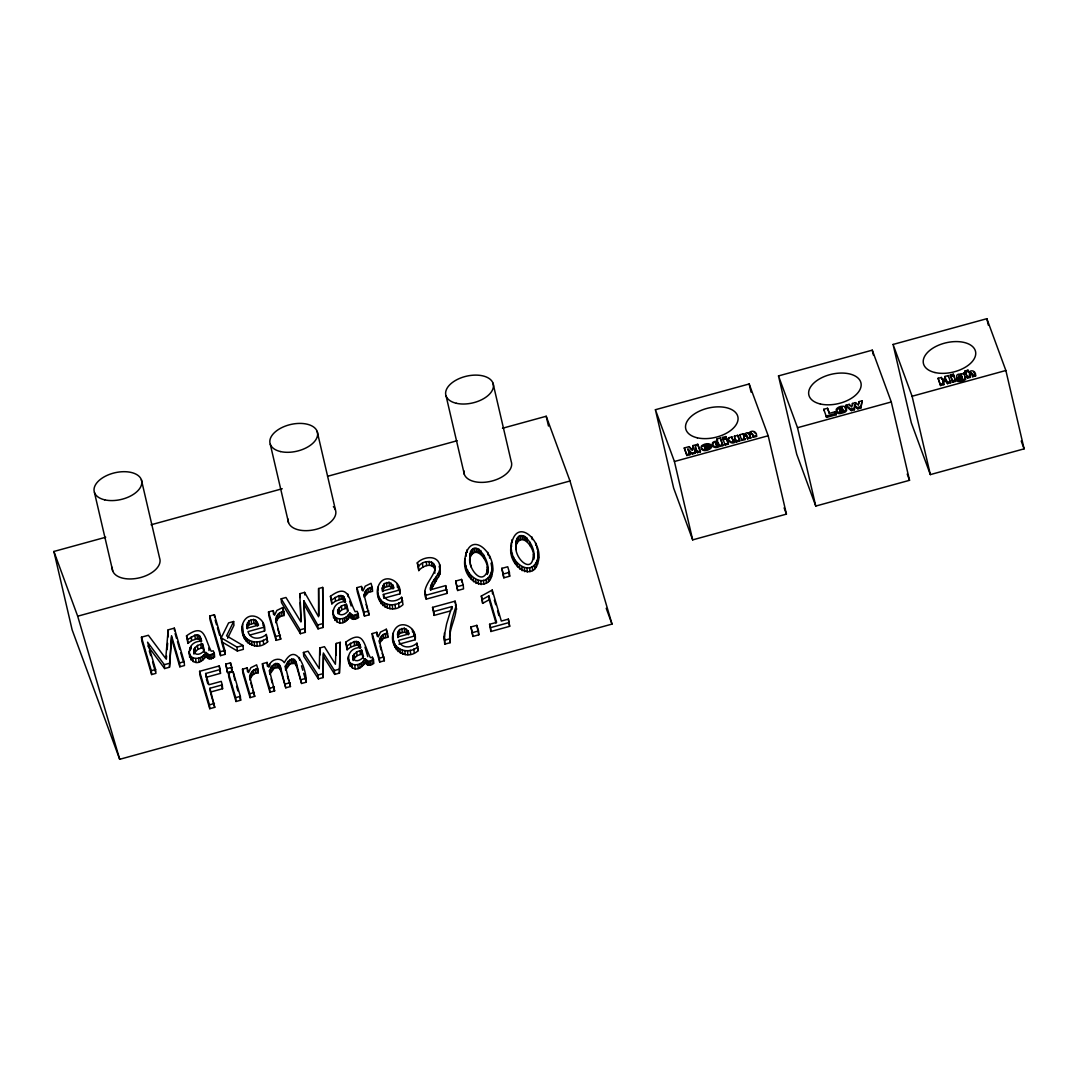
<?xml version="1.0" encoding="UTF-8"?>
<svg xmlns="http://www.w3.org/2000/svg" width="1078" height="1078" viewBox="0 0 1078 1078"><rect width="100%" height="100%" fill="white"/><g stroke="black" fill="none" stroke-linecap="round" stroke-linejoin="round"><path stroke-width="1.5" d="M322.982 627.49L322.686 587.402L318.616 588.521L318.549 616.764L304.602 592.374L299.805 593.695L300.951 621.979L285.98 597.481L281.183 598.802L281.506 602.656L300.398 633.689L305.33 632.328L303.915 600.864L317.7 624.997L318.023 628.851L322.982 627.49L322.686 587.402M318.872 615.632L318.616 588.521M469.846 553.553L470.102 562.231C468.095 532.33 491.784 556.949 487.62 573.483L487.148 566.988M515.998 540.873L516.254 549.551C513.694 520.768 537.666 542.76 533.664 559.522M323.669 656.839L334.719 674.383L339.422 673.09L340.298 642.326L336.282 643.431L335.393 664.264L324.451 646.679L319.775 647.959L319.263 668.683L308.025 651.193L303.43 652.459L303.753 656.313L318.36 678.87L323.09 677.577L323.454 654.265M320.018 655.006L319.775 647.959M323.09 677.577L323.36 652.972L334.409 670.516L334.719 674.383M336.255 655.303L336.282 643.431M339.422 673.09L340.298 642.326M418.776 570.585L417.307 562.797C423.075 556.922 436.644 554.429 439.622 564.4C442.209 574.304 430.001 580.18 430.391 589.814L445.672 585.61L447.127 593.385L426.214 599.139C420.999 588.44 431.294 579.937 434.69 570.639C437.641 559.886 422.94 559.024 418.466 566.732L418.776 570.585C422.495 565.963 432.453 561.934 435 569.736L434.69 565.869M492.174 573.9C497.51 554.308 469.927 527.573 464.914 558.7C460.71 585.435 498.063 597.077 491.662 563.147M538.326 561.234C543.662 541.641 516.079 514.893 511.066 546.034C506.687 568.995 540.415 586.014 538.191 554.065M434.084 615.403L432.547 607.359L455.105 601.16C459.74 614.972 447.195 628.285 450.132 642.69L444.742 644.159L444.19 636.424L446.602 623.933L451.871 606.577L433.774 611.549L434.084 615.403L450.685 610.849M444.648 638.001L444.742 644.159M171.82 639.537L179.824 666.797L184.486 665.53L184.163 661.663L174.326 628.151L168.155 629.848L165.742 658.523L148.387 635.279L141.474 637.179L141.797 641.033L151.634 674.545L155.906 673.373L155.596 669.519L147.565 642.178L164.341 664.695L164.651 668.549L169.475 667.228L171.618 636.963M166.322 659.197L166.591 656.017M167.13 649.643L167.669 643.27M168.195 636.896L168.155 629.848M169.475 667.228L171.51 635.683L179.514 662.943L179.824 666.797M692.898 445.605L692.507 450.146L689.138 446.629L684.26 447.976L686.902 455.522L689.947 454.687L687.872 448.717L692.292 454.04L695.04 453.286L695.526 447.586L697.385 452.652L700.43 451.817L697.776 444.257L692.898 445.605L692.844 449.553M695.04 453.286L695.31 446.669L697.385 452.652M858.789 401.717L858.492 405.193L855.501 402.62L852.442 403.468L851.782 407.026L849.235 404.344L845.96 405.247L846.284 406.622L851.35 410.597L854.369 409.761L854.706 404.978L857.886 408.805L860.904 407.969L862.05 400.827L858.789 401.717L859.112 403.091M188.973 651.611C189.566 661.11 202.812 659.857 205.75 652.365L206.06 656.219C191.601 676.714 179.218 641.1 201.707 641.14L199.996 636.384L198.743 635.279L194.97 635.158L187.599 639.537L187.922 643.391L191.588 640.615L197.382 638.728L199.053 639.133L201.141 642.03L200.831 638.176M189.472 653.618L189.634 657.432M332.886 612.088C333.479 621.588 346.725 620.335 349.663 612.843L349.973 616.697C335.514 637.192 323.13 601.578 345.62 601.618L343.909 596.862L342.656 595.757L338.883 595.635L331.512 600.001L331.835 603.869L335.501 601.093L341.295 599.206L342.966 599.611L345.068 602.508L344.744 598.654M348.154 658.011C348.733 667.525 361.992 666.258 364.916 658.766L365.226 662.62C350.579 683.048 338.317 647.555 360.874 647.541L359.163 642.784L357.909 641.679L354.136 641.558L346.779 645.938L347.089 649.791L350.754 647.016L356.548 645.129L358.219 645.547L360.321 648.43L359.998 644.577M348.464 661.879L348.639 660.032M487.296 574.439L487.296 569.615M701.226 447.828C701.738 452.612 709.688 450.429 711.588 447.37C711.857 442.6 705.847 443.26 703.058 444.891A4.366 2.452 -13.1 0 0 701.266 446.373C700.309 451.682 709.607 449.742 711.372 446.454L708.03 447.195C702.708 449.917 706.171 445.254 711.305 445.699M431.213 585.004L431.523 588.857L439.999 574.008L440.08 567.338M264.258 627.14L247.98 631.614C250.487 640.184 260.809 639.483 266.293 634.443L267.64 641.828C253.856 654.386 236.608 636.936 243.453 622.06C249.651 609.366 266.792 618.732 264.568 631.007L249.773 635.063M399.642 589.962L383.364 594.436C385.87 603.006 396.192 602.292 401.676 597.252L403.024 604.65C389.239 617.209 371.991 599.745 378.836 584.882C385.035 572.175 402.188 581.554 399.951 593.816L383.687 598.29M414.895 635.885L398.631 640.359C401.124 648.929 411.446 648.228 416.93 643.189L418.291 650.573C404.681 663.091 386.962 645.722 394.09 630.805C400.288 618.112 417.442 627.477 415.205 639.753L398.941 644.213M393.335 641.989L393.268 633.109M854.369 409.761L854.706 404.978M246.943 625.038L248.937 620.78L253.68 619.473L255.742 620.295L258.585 625.078L247.212 628.204L246.943 625.038L247.253 628.892L247.509 622.558M382.326 587.847L384.32 583.589L389.064 582.295L392.756 584.99L393.982 587.901L382.596 591.014L382.326 587.847L382.636 591.714L382.892 585.381M397.58 633.783L399.574 629.525L404.331 628.218L408.01 630.913L409.236 633.824L397.849 636.95L397.58 633.783L397.89 637.637L398.159 631.304M464.914 558.7C462.435 574.722 486.717 592.455 491.864 570.046M511.066 546.034C508.573 562.056 532.869 579.775 538.016 557.38M860.904 407.969L862.05 400.827M470.17 557.407C476.18 543.366 489.25 561.948 487.472 570.841M516.322 544.727C522.331 530.699 535.402 549.281 533.623 558.175M487.081 571.866C481.031 586.041 468.054 567.244 469.779 558.377M456.344 605.351C452.342 617.33 448.34 629.902 450.132 642.69M969.418 373.069L970.443 377.327L967.492 378.135L965.039 370.953L967.977 370.145L968.772 372.301C971.628 369.026 976.264 371.425 975.617 375.912L972.652 376.721C972.652 369.633 967.316 373.338 970.443 377.327M249.651 676.283C250.473 672.429 253.613 668.71 257.858 669.007L258.168 672.861C253.936 672.564 250.797 676.283 249.961 680.137L249.651 676.283L254.731 696.348L250.042 697.641L242.819 673.036L242.51 669.182L247.185 667.902L248.546 672.524L250.824 667.713L256.631 664.843L257.858 669.007M275.672 619.015C276.494 615.161 279.647 611.442 283.878 611.738L284.201 615.605C279.957 615.295 276.817 619.015 275.995 622.868L275.672 619.015L280.752 639.092L276.076 640.372L268.853 615.781L268.53 611.927L273.219 610.633L274.567 615.255L276.844 610.444L282.665 607.574L283.878 611.738M364.27 597.32C363.232 592.59 367.234 587.146 372.26 587.47L372.584 591.323L368.285 592.428L365.307 595.959L364.997 592.105M379.523 643.243C378.499 638.513 382.488 633.069 387.528 633.392L387.837 637.26L383.552 638.351L380.574 641.895L380.251 638.028M728.755 438.733L728.553 437.816L731.895 436.9C730.911 439.608 735.452 441.589 735.263 438.517M715.671 443.045L716.857 444.891L718.487 443.22L716.035 442.721L716.533 445.726L716.331 444.81M959.326 377.004C965.12 377.098 956.887 373.028 959.622 378.338M961.414 375.521C964.258 379.55 959.407 374.511 959.393 377.96M752.996 436.401L756.338 435.485L756.554 436.401L753.212 437.318C753.778 430.984 746.744 433.167 750.84 437.964L747.499 438.881C748.078 432.453 741.058 434.744 745.127 439.541L741.785 440.457L739.804 434.73L742.917 433.868L743.173 434.582L746.838 432.736L748.833 433.019L749.048 433.935L749.655 433.343M747.499 438.881C748.186 433.652 741.421 435.822 745.127 439.541M753.212 437.318C753.886 432.17 747.108 434.245 750.84 437.964M717.436 444.796L717.638 445.713L718.797 444.702L718.204 442.748M269.621 664.291L268.449 667.053L267.088 662.431L262.412 663.725L262.736 667.578L269.945 692.17L274.634 690.877L269.473 670.543L272.303 665.759L275.604 663.522L278.582 663.846L280.415 666.783L285.764 687.818L290.467 686.538L285.32 666.191L288.136 661.434L291.505 659.184L294.429 659.52L296.221 662.431L301.584 683.479L306.287 682.185C306.57 669.492 296.302 640.238 284.296 662.7C280.832 657.095 272.289 658.887 269.621 664.291L269.823 666.864M839.6 408.629L840.301 410.556L842.915 409.397L841.999 407.969L840.058 408.252L839.789 411.095M704.446 445.901L704.298 446.656L707.586 445.753C708.515 447.343 705.416 444.931 704.662 446.818L705.591 445.201L707.586 445.753M221.394 640.386L221.192 637.826L228.603 622.882L233.643 621.507L226.582 635.845L243.022 645.506L243.345 649.36L237.349 651.004L221.502 641.679L225.221 654.333L220.545 655.626L210.035 619.863L209.725 616.01L214.401 614.716L224.898 650.479L225.221 654.333M227.606 638.27L233.953 625.361L233.643 621.507M301.584 683.479L296.544 666.298L294.739 663.374L290.063 663.846L285.63 670.044L285.32 666.191M269.783 674.397L274.203 668.185L278.906 667.7L280.725 670.637L285.764 687.818M193.77 649.347L197.517 645.452L202.475 643.768L204.348 650.128C202.368 653.74 195.724 656.677 193.784 651.557L193.77 649.347L194.08 653.214L197.826 649.32L202.785 647.622L202.475 643.768M337.683 609.825L341.43 605.93L346.388 604.246L348.261 610.606C346.281 614.217 339.637 617.155 337.697 612.034L337.683 609.825L337.899 612.398M337.993 613.692L341.739 609.784L346.698 608.1L346.388 604.246M352.937 655.761L356.683 651.853L361.642 650.169L363.515 656.529C361.548 660.14 354.891 663.091 352.951 657.971L352.937 655.761L353.261 659.615L357.007 655.72L361.965 654.023L361.642 650.169M956.725 376.896L956.415 378.647L958.221 380.035M247.832 626.412L249.247 624.634L253.99 623.327L257.682 626.022L257.373 622.168M383.216 589.235L384.63 587.456L389.387 586.149L393.079 588.844L392.756 584.99M398.469 635.158L399.898 633.379L404.641 632.072L408.333 634.767L408.01 630.913M837.094 409.815L836.393 412.039L837.875 413.319A4.649 2.628 -13.1 0 0 840.409 413.561L844.451 412.416A4.528 2.547 -13.1 0 0 845.866 411.432A4.447 2.506 -13.1 0 0 846.648 409.775L845.92 408.373M719.336 444.864C715.603 450.537 707.869 442.276 715.765 441.252A3.342 1.886 -13.1 0 1 717.759 441.306L716.91 439.002L720.279 438.072L722.934 445.632L719.808 446.494L719.336 444.864L719.808 446.494M719.552 445.78C717.732 449.391 709.715 447.141 713.272 443.26M734.63 437.129L734.414 436.213L737.756 435.296L739.737 441.023L736.611 441.872L736.112 440.174L731.477 442.155L729.671 440.875M962.155 377.327C956.429 382.852 953.491 372.179 961.333 374.443L963.853 373.055L965.686 379.416L962.142 381.504L957.749 381.491L957.21 379.658L961.98 378.957L962.155 377.327L962.465 378.661L959.609 380.062M748.833 433.019C751.595 429.57 757.308 431.213 756.554 436.401M715.886 443.961L718.406 443.664M969.728 374.403L971.804 374.389M839.924 410.004L841.702 409.263L843.131 410.166M205.75 652.365L209.455 655.087L214.306 653.214L213.255 650.842L211.221 651.233C204.497 638.728 205.063 622.168 186.521 635.845L187.922 643.391M206.06 656.219L208.364 658.577L211.328 658.766L214.63 657.068L214.306 653.214M349.663 612.843L353.368 615.565L358.219 613.692L357.168 611.32L355.134 611.711C348.41 599.206 348.976 582.646 330.434 596.323L331.835 603.869M349.973 616.697L352.277 619.055L355.241 619.244L358.543 617.546L358.219 613.692M364.916 658.766L368.622 661.488L373.487 659.615L372.422 657.243L370.401 657.634C363.663 645.129 364.229 628.568 345.688 642.245L347.089 649.791M365.226 662.62L367.544 664.978L370.495 665.166L373.796 663.482L373.487 659.615M837.714 409.303L838.495 408.831M482.634 603.37L481.314 596.067L492.228 590.057L501.324 621.063L508.358 619.122L509.651 626.331L490.894 631.492L489.587 624.283L496.621 622.356L488.86 595.905L482.324 599.503L482.634 603.37L489.169 599.759L488.86 595.905M242.968 632.112C245.474 643.121 259.636 644.631 267.331 637.974M378.351 594.921C380.857 605.944 395.02 607.453 402.714 600.783M393.025 638.122C393.699 650.613 409.411 654.508 417.968 646.719M750.234 432.911L750.921 432.574M703.274 445.807L704.19 445.416M706.885 448.96L707.559 447.653M714.471 442.586L715.213 442.33M842.066 411.809L844.128 411.041A4.528 2.547 -13.1 0 0 845.987 409.519A4.447 2.506 -13.1 0 0 846.324 408.4L845.597 406.999A4.379 2.466 -13.1 0 0 842.592 406.285C839.802 405.827 833.146 409.465 837.552 411.944A4.649 2.628 -13.1 0 0 840.085 412.187L842.066 411.809L841.622 410.543M502.483 428.262L546.209 416.256L569.992 480.99L612.008 624.095L119.698 759.303L72.132 629.835L53.9 551.464L105.725 537.235M151.068 524.784L282.234 488.752M327.577 476.301L457.139 440.727M655.397 409.721L749.17 383.97L768.196 435.755L786.428 514.125L692.669 539.876L673.642 488.091L655.397 409.721L674.424 461.505L692.669 539.876M778.491 375.912L872.264 350.161L891.29 401.959L909.522 480.316L815.763 506.067L796.736 454.283L778.491 375.912L797.518 427.71L815.763 506.067M893.069 344.448L986.842 318.697L1005.868 370.495L1024.1 448.852L930.341 474.603L911.314 422.819L893.069 344.448L912.096 396.246L930.341 474.603M823.781 409.29L827.54 408.266L829.413 413.332L835.288 411.715L836.218 414.747L826.57 417.402L823.781 409.29L824.104 410.664M722.435 437.479L725.777 436.563L728.432 444.123L725.09 445.039L722.435 437.479L722.651 438.396L725.993 437.479L726.451 438.733L723.109 439.649M938.116 378.351L941.39 377.448L942.145 379.496L945.716 378.513L944.961 376.465L948.249 375.562L950.715 382.744L947.427 383.647L946.241 379.955L942.671 380.938L943.843 384.63L940.568 385.533L938.116 378.351L940.568 385.533M950.338 374.996L953.289 374.187L955.741 381.369L952.804 382.178L950.338 374.996L951.052 377.421M695.553 445.847L697.992 445.174L700.43 451.817M726.235 437.816L722.907 438.733L723.325 440.228M950.756 376.101L953.693 375.292L954.192 377.125M965.349 372.287L968.287 371.479L967.977 370.145M53.9 551.464L77.683 616.198L569.992 480.99M723.109 439.312L726.451 438.396L728.432 444.123M953.882 375.791L950.931 376.599L952.804 382.178M942.98 382.259L946.551 381.289M704.621 447.545L704.837 448.461L710.186 446.993M940.259 384.199L943.533 383.31L943.843 384.63M946.241 379.955L947.117 382.326L950.405 381.423L950.715 382.744M952.494 380.844L955.431 380.035L955.741 381.369M965.039 370.953L967.182 376.815L970.133 376.006M975.307 374.578L972.343 375.387L972.652 376.721M835.895 413.373L826.247 416.027L826.57 417.402M845.96 405.247L851.027 409.222L854.059 408.387M857.576 407.43L860.581 406.595M684.26 447.976L686.699 454.606L689.731 453.771M692.076 453.137L694.825 452.369M697.17 451.736L700.215 450.9M719.605 445.578L722.718 444.715M728.216 443.206L724.874 444.123L725.09 445.039M739.521 440.107L736.409 440.956L736.611 441.872M744.911 438.625L741.57 439.541L741.785 440.457M747.283 437.964L750.625 437.048M674.424 461.505L768.196 435.755M797.518 427.71L891.29 401.959M912.096 396.246L1005.868 370.495M364.054 594.746L369.134 614.81L364.458 616.104L357.236 591.512L356.912 587.645L361.602 586.365L362.949 590.987L365.226 586.176L371.048 583.306L372.26 587.47M455.724 581.042L461.586 579.438L463.23 585.031L463.54 588.884L457.678 590.501L455.724 581.042L457.678 590.501M501.876 568.375L507.738 566.759L509.382 572.351L509.692 576.204L503.83 577.821L501.876 568.375L503.83 577.821M164.341 664.695L169.165 663.361M151.634 674.545L151.324 670.691L155.596 669.519M179.514 662.943L184.163 661.663M220.545 655.626L220.222 651.759L224.898 650.479M221.192 637.826L237.039 647.15L243.022 645.506M276.076 640.372L275.752 636.519L280.442 635.225M281.183 598.802L300.075 629.835L305.02 628.474L303.915 600.864M317.7 624.997L322.672 623.636M364.458 616.104L364.135 612.237L368.811 610.956M426.214 599.139L425.891 595.285L446.818 589.531M457.368 586.634L463.23 585.031M503.52 573.968L509.382 572.351M220.289 669.492L205.642 673.507L208.943 684.746L221.246 681.363L222.27 684.88L209.967 688.249L214.751 707.33L209.765 708.704L199.929 675.178L199.605 671.324L219.252 665.934L220.613 673.346L205.952 677.375M225.828 664.129L230.503 662.835L231.824 667.295L232.134 671.163L227.458 672.443L225.828 664.129L227.458 672.443M227.135 668.589L231.824 667.295M228.455 673.049L233.131 671.756L240.354 696.348L240.663 700.215L235.988 701.495L228.765 676.903L228.455 673.049L235.678 697.641L235.988 701.495M379.308 640.669L384.388 660.747L379.712 662.027L372.489 637.435L372.179 633.581L376.855 632.287L378.203 636.909L380.48 632.099L386.301 629.229L387.528 633.392M222.27 684.88L222.58 688.734L210.277 692.116L209.967 688.249M470.978 626.965L476.84 625.361L478.484 630.953L478.807 634.807L472.932 636.424L470.978 626.965L472.932 636.424M209.765 708.704L209.455 704.837L214.441 703.476M235.678 697.641L240.354 696.348M250.042 697.641L249.732 693.774L254.408 692.494M269.945 692.17L269.635 688.316L274.311 687.023M285.454 683.964L290.157 682.67M301.274 679.625L305.977 678.331M303.43 652.459L318.037 675.017L322.767 673.723M334.409 670.516L339.112 669.236M379.712 662.027L379.389 658.173L384.078 656.879M449.822 638.823L444.432 640.305L444.19 636.424M472.622 632.57L478.484 630.953M490.894 631.492L490.584 627.639L509.342 622.478M706.966 444.688L710.308 445.025L711.52 446.615M747.822 433.599L749.048 433.935M754.128 432.157L755.449 433.383M973.865 372.314L975.617 375.912M855.029 406.352L857.886 408.805M691.591 449.89L689.138 446.629M692.292 454.04L688.087 449.634L689.947 454.687M704.837 448.461L705.511 449L705.295 448.084M147.888 646.032L164.651 668.549M304.225 604.718L318.023 628.851M357.478 615.174L358.543 617.546M965.322 377.057C965.511 380.157 958.962 381.962 957.21 379.658M439.164 566.314L440.39 571.205M1021.216 441.01L1024.1 448.852M942.671 380.938L943.533 383.31M907.218 474.05L909.522 480.316M836.218 414.747L835.288 411.715M829.265 413.44L827.54 408.266M784.124 507.846L786.428 514.125M739.737 441.023L737.756 435.296M734.414 436.213L735.439 440.457L735.223 439.541M733.08 440.457L731.895 436.9M728.553 437.816C727.744 443.098 733.66 444.675 736.328 441.091L736.112 440.174M722.934 445.632L720.279 438.072M606.213 608.302L612.008 624.095M508.466 572.014L509.692 576.204M509.651 626.331L508.358 619.122M494.357 600.123L495.732 604.771M497.551 610.97L498.912 615.619M489.169 599.759L496.028 623.097M481.314 596.067L482.324 599.503M489.587 624.283L490.584 627.639M478.807 634.807L476.84 625.361M455.428 605.014L456.654 609.205M447.127 593.385L445.672 585.61M432.547 607.359L433.774 611.549M417.307 562.797L418.466 566.732M424.745 591.364L425.891 595.285M417.59 648.215L418.291 650.573M387.837 637.26L386.301 629.229M371.358 587.16L372.166 589.935M380.062 646.005L381.356 650.425M382.218 653.376L384.388 660.747M366.102 604.502L367.396 608.922M368.272 611.859L369.134 614.81M372.179 633.581L379.389 658.173M356.912 587.645L364.135 612.237M364.997 647.15L367.8 656.704M349.744 601.228L351.145 605.998M361.965 654.023L363.367 658.806M346.698 608.1L347.642 611.28M345.688 642.245L346.779 645.938M330.434 596.323L331.512 600.001M301.476 665.786L302.783 670.26M303.659 673.238L306.287 682.185M282.975 611.428L283.797 614.217M277.72 628.77L279.013 633.19M279.889 636.141L280.752 639.092M268.53 611.927L275.752 636.519M287.395 676.041L288.715 680.541M289.591 683.533L290.467 686.538M266.953 639.47L267.64 641.828M271.104 678.897L272.424 683.385M273.313 686.39L274.634 690.877M262.412 663.725L269.635 688.316M256.955 668.697L258.168 672.861M250.837 683.088L252.131 687.508M252.993 690.459L254.731 696.348M242.51 669.182L249.732 693.774M231.258 668.185L232.134 671.163M234.802 680.231L233.131 671.756M236.608 686.376L237.955 690.985M239.761 697.143L240.663 700.215M215.169 620.119L216.53 624.741M217.433 627.814L219.696 635.521M209.725 616.01L220.222 651.759M220.262 672.16L219.252 665.934M221.556 685.217L222.58 688.734M202.785 647.622L204.187 652.392M206.424 678.978L207.838 683.789M210.736 693.626L214.751 707.33M199.605 671.324L209.455 704.837M186.521 635.845L187.599 639.537M175.108 633.608L176.522 638.392M177.452 641.585L179.797 649.562M180.74 652.756L183.071 660.733M149.303 650.856L150.718 655.68M152.604 662.121L155.434 671.769M141.474 637.179L151.324 670.691M77.683 616.198L119.698 759.303M415.205 639.753L414.518 634.497M399.951 593.816L399.359 589.855M264.568 631.007L263.867 625.752M537.518 551.734L538.501 557.932M491.069 563.12L492.35 570.599M986.842 318.697L988.351 325.233M971.291 372.732L971.601 374.066M971.009 372.57L971.318 373.904M970.645 372.53L970.955 373.864M970.2 372.611L970.51 373.945M969.742 372.799L970.052 374.133M967.182 376.815L967.492 378.135M963.853 373.055L964.163 374.389M961.091 373.81L961.401 375.144M961.536 376.694L961.845 378.028M961.01 375.306L961.32 376.626M961.185 376.99L961.495 378.311M960.511 375.238L960.808 376.559M959.959 375.319L960.269 376.64M960.579 379.267L960.889 380.588M959.474 375.508L959.784 376.842M960.134 379.052L960.646 380.521M959.15 375.791L959.46 377.125M953.289 374.187L953.599 375.508M948.249 375.562L948.559 376.896M947.117 382.326L947.427 383.647M944.961 376.465L945.271 377.799M941.39 377.448L941.7 378.782M872.264 350.161L873.396 355.066M855.501 402.62L855.824 404.007M852.442 403.468L852.765 404.843M851.027 409.222L851.35 410.597M849.235 404.344L849.558 405.719M841.999 407.969L842.309 409.344M842.255 410.273L842.578 411.648M841.379 407.888L841.702 409.263M840.705 407.983L841.029 409.357M840.058 408.252L840.382 409.627M840.301 410.556L840.624 411.931M749.17 383.97L751.07 392.136M751.582 433.235L751.797 434.151M751.137 433.154L751.353 434.07M750.652 433.221L750.867 434.138M750.153 433.423L750.355 434.34M749.789 433.72L750.005 434.636M746.084 434.906L746.299 435.822M744.952 434.771L745.167 435.687M744.453 434.986L744.655 435.903M744.09 435.283L744.305 436.199M742.917 433.868L743.133 434.784M739.804 434.73L740.02 435.647M734.859 439.851L735.061 440.767M725.777 436.563L725.993 437.479M718.393 444.23L718.608 445.147M716.91 439.002L717.126 439.918M717.746 442.492L717.961 443.408M717.988 444.567L718.204 445.483M717.18 442.411L717.396 443.327M716.547 442.519L716.762 443.435M716.857 444.891L717.072 445.807M716.035 442.721L716.25 443.637M708.03 447.195L708.246 448.111M706.791 445.133L707.006 446.049M706.238 445.093L706.454 446.009M705.591 445.201L705.807 446.117M705.942 448.165L706.157 449.081M704.904 445.483L705.12 446.4M697.776 444.257L697.992 445.174M686.699 454.606L686.902 455.522M546.209 416.256L548.486 426.053M492.983 383.135L511.215 461.505A24.349 13.718 -13.1 0 1 489.425 481.61A24.349 13.718 -13.1 0 1 463.904 470.803M446.103 396.017L464.335 474.374M317.175 431.416L335.406 509.786M270.282 444.298L288.527 522.655M141.366 479.697L159.598 558.067A24.349 13.718 -13.1 0 1 137.809 578.185A24.349 13.718 -13.1 0 1 112.287 567.378M94.473 492.579L112.718 570.949M515.931 545.697C514.017 558.741 533.3 575.8 533.3 554.308M470.439 563.821L471.126 566.988M377.65 589.612L378.674 598.789M242.267 626.803L243.278 635.966M333.547 617.91L333.062 610.242M465.224 562.568L465.588 566.112M537.814 550.467L538.124 554.335M536.898 546.586L537.114 549.16M537.302 560.385L537.612 564.252M535.591 542.908L535.806 545.481M536.076 562.999L536.399 566.853M532.033 537.033L532.249 539.606M534.405 565.088L534.715 568.941M532.262 566.651L532.572 570.505M529.648 541.843L529.972 545.711M529.648 567.688L529.972 571.556M526.98 537.828L527.29 541.682M525.498 536.561L525.808 540.428M526.967 568.093L527.29 571.96M523.908 535.806L524.231 539.674M522.224 535.564L522.547 539.418M524.366 567.823L524.69 571.677M520.445 535.806L520.755 539.674M521.86 566.866L522.17 570.72M518.788 536.507L519.111 540.361M517.507 537.585L517.817 541.439M519.421 565.222L519.731 569.09M516.578 539.04L516.888 542.894M517.17 563.012L517.494 566.866M515.244 560.29L515.553 564.158M513.627 557.097L513.936 560.951M511.956 539.741L512.171 542.301M512.319 553.418L512.629 557.272M511.241 542.746L511.551 546.6M511.417 549.591L511.74 553.445M491.15 573.065L491.46 576.919M489.439 555.574L489.655 558.148M492.228 590.057L492.538 593.911M489.938 575.679L490.247 579.533M487.822 552.394L488.038 554.968M488.253 577.768L488.563 581.621M486.111 579.331L486.421 583.185M483.496 554.523L483.82 558.377M483.496 580.368L483.82 584.222M480.828 550.494L481.152 554.348M479.346 549.241L479.656 553.095M480.815 580.772L481.138 584.626M477.756 548.486L478.08 552.34M476.072 548.23L476.395 552.098M478.228 580.503L478.538 584.357M474.293 548.486L474.603 552.34M475.708 579.546L476.018 583.4M472.649 549.187L472.959 553.041M471.356 550.252L471.665 554.119M473.269 577.902L473.579 581.756M470.426 551.707L470.736 555.574M471.019 575.679L471.342 579.533M469.092 572.97L469.415 576.824M467.017 549.793L467.219 552.367M467.475 569.777L467.785 573.631M465.804 552.408L466.127 556.261M466.168 566.085L466.478 569.939M461.586 579.438L461.802 581.999M455.105 601.16L455.32 603.734M451.871 606.577L452.086 609.151M439.622 564.4L439.932 568.254M439.676 570.154L439.999 574.008M444.405 633.002L444.715 636.855M438.274 573.334L438.598 577.188M435.728 577.363L436.038 581.217M434.69 570.639L434.892 573.213M433.504 563.484L433.828 567.351M434.353 579.331L434.663 583.185M431.618 561.948L431.941 565.802M432.494 582.268L432.804 586.122M429.165 561.315L429.475 565.168M430.513 587.51L430.728 590.084M426.295 561.665L426.605 565.532M422.509 563.444L422.819 567.298M416.93 643.189L417.146 645.762M413.548 631.789L413.858 635.643M412.362 629.498L412.564 632.072M413.912 648.929L414.221 652.796M410.314 650.29L410.637 654.144M406.379 629.04L406.689 632.907M407.538 650.802L407.848 654.669M404.331 628.218L404.641 632.072M401.676 597.252L402 601.12M404.883 650.802L405.193 654.656M401.851 628.434L402.161 632.287M398.294 585.866L398.604 589.72M397.095 583.575L397.418 587.429M398.644 603.006L398.968 606.86M402.35 650.277L402.673 654.13M399.574 629.525L399.898 633.379M399.965 649.226L400.275 653.093M395.06 604.354L395.383 608.221M397.822 647.716L398.132 651.584M391.125 583.117L391.435 586.971M396.044 645.816L396.354 649.684M392.284 604.879L392.594 608.733M394.642 643.539L394.952 647.393M389.064 582.295L389.387 586.149M393.618 640.858L393.928 644.711M392.904 635.548L393.227 639.402M389.616 604.879L389.94 608.733M386.598 582.511L386.908 586.365M387.096 604.354L387.406 608.208M384.32 583.589L384.63 587.456M384.698 603.303L385.021 607.157M383.364 594.436L383.579 596.996M382.555 601.793L382.879 605.647M385.277 633.594L385.587 637.462M380.79 599.894L381.1 603.747M383.229 634.497L383.552 638.351M379.389 597.603L379.699 601.47M378.014 587.173L378.216 589.747M381.558 635.98L381.881 639.833M376.855 632.287L377.165 636.141M370.01 587.672L370.333 591.526M367.975 588.575L368.285 592.428M372.422 657.243L372.638 659.817M366.304 590.057L366.614 593.911M371.964 660.625L372.287 664.479M370.185 661.313L370.495 665.166M368.622 661.488L368.932 665.342M361.696 587.645L361.912 590.218M367.221 661.124L367.544 664.978M365.994 660.221L366.304 664.075M363.299 660.949L363.623 664.816M361.602 662.674L361.912 666.527M360.065 650.56L360.375 654.413M359.163 642.784L359.486 646.638M356.71 614.703L357.02 618.556M357.909 641.679L358.219 645.547M359.796 663.913L360.119 667.767M354.918 615.39L355.241 619.244M356.239 641.275L356.548 645.129M357.896 664.681L358.219 668.535M356.683 651.853L357.007 655.72M353.368 615.565L353.678 619.419M351.967 615.201L352.277 619.055M354.136 641.558L354.46 645.426M354.244 653.659L354.568 657.513M350.727 614.285L351.051 618.152M354.824 665.005L355.134 668.872M347.911 594.099L348.127 596.673M352.951 657.971L353.153 660.544M348.046 615.026L348.369 618.88M350.444 643.162L350.754 647.016M352.021 664.237L352.331 668.091M346.348 616.737L346.658 620.605M349.798 662.498L350.107 666.352M344.812 604.623L345.122 608.491M343.909 596.862L344.219 600.716M348.329 656.165L348.8 663.832M342.656 595.757L342.966 599.611M344.542 617.99L344.852 621.844M340.971 595.352L341.295 599.206M342.642 618.759L342.952 622.612M341.43 605.93L341.739 609.784M338.883 595.635L339.193 599.489M338.991 607.736L339.314 611.59M339.57 619.082L339.88 622.936M335.191 597.239L335.501 601.093M336.754 618.3L337.077 622.168M334.544 616.576L334.854 620.429M318.037 675.017L318.36 678.87M304.602 592.374L304.818 594.948M305.02 628.474L305.33 632.328M299.805 593.695L300.129 597.549M300.075 629.835L300.398 633.689M299.361 657.513L299.563 660.086M296.221 662.431L296.544 666.298M295.466 660.652L295.776 664.506M294.429 659.52L294.739 663.374M293.108 659.022L293.418 662.889M291.505 659.184L291.815 663.037M289.753 659.992L290.063 663.846M288.136 661.434L288.446 665.288M282.665 607.574L282.867 610.148M286.654 663.496L286.977 667.349M281.627 611.94L281.951 615.808M279.593 612.843L279.903 616.697M277.922 614.325L278.232 618.179M276.615 616.373L276.925 620.241M280.415 666.783L280.725 670.637M279.647 664.991L279.957 668.845M278.582 663.846L278.906 667.7M273.219 610.633L273.529 614.487M277.235 663.361L277.558 667.215M275.604 663.522L275.914 667.376M273.893 664.331L274.203 668.185M272.303 665.759L272.613 669.627M270.834 667.834L271.144 671.688M269.473 670.543L269.689 673.117M266.293 634.443L266.495 637.004M267.088 662.431L267.411 666.285M262.897 623.044L263.113 625.617M263.261 640.184L263.584 644.051M259.677 641.545L259.987 645.399M255.742 620.295L256.052 624.162M256.887 642.057L257.211 645.924M253.68 619.473L253.99 623.327M254.233 642.057L254.556 645.911M255.607 669.209L255.917 673.063M251.201 619.688L251.524 623.542M251.713 641.531L252.023 645.385M253.573 670.112L253.882 673.966M248.937 620.78L249.247 624.634M249.314 640.48L249.638 644.334M251.902 671.581L252.212 675.448M250.595 673.642L250.904 677.496M247.172 638.971L247.482 642.838M245.407 637.071L245.717 640.938M247.185 667.902L247.509 671.756M244.005 634.794L244.315 638.648M242.617 624.364L242.698 633.244M237.039 647.15L237.349 651.004M230.503 662.835L230.719 665.409M214.401 614.716L214.616 617.29M212.797 654.225L213.107 658.079M211.005 654.912L211.328 658.766M208.782 648.026L208.997 650.6M209.455 655.087L209.765 658.941M208.054 654.723L208.364 658.577M206.814 653.82L207.138 657.674M204.133 654.548L204.456 658.402M205.642 673.507L205.844 676.081M202.435 656.259L202.745 660.127M200.899 644.145L201.209 648.013M199.996 636.384L200.306 640.238M198.743 635.279L199.053 639.133M200.629 657.513L200.939 661.366M197.058 634.875L197.382 638.728M198.729 658.281L199.039 662.135M197.517 645.452L197.826 649.32M194.97 635.158L195.28 639.011M195.078 647.258L195.401 651.112M195.657 658.604L195.967 662.458M193.784 651.557L193.986 654.13M191.278 636.761L191.588 640.615M192.841 657.823L193.164 661.69M191.049 646.409L191.251 648.969M189.849 648.026L190.051 650.6M190.631 656.098L190.941 659.952M174.326 628.151L174.542 630.724M377.974 593.479L378.082 596.053M300.331 602.535L301.072 620.847M844.829 407.834A4.379 2.466 -13.1 0 1 845.435 408.063M701.913 446.764A4.366 2.452 -13.1 0 1 702.519 446.252M333.371 506.66A24.349 13.718 -13.1 0 1 316.716 529.163A24.349 13.718 -13.1 0 1 288.096 519.084M934.949 372.53A26.748 15.079 -13.1 0 0 975.698 354.325A26.748 15.079 -13.1 0 0 937.752 345.566A26.748 15.079 -13.1 0 0 934.949 372.53M820.371 403.994A26.748 15.079 -13.1 0 0 861.12 385.789A26.748 15.079 -13.1 0 0 823.174 377.031A26.748 15.079 -13.1 0 0 820.371 403.994M697.277 437.803A26.748 15.079 -13.1 0 0 738.026 419.585A26.748 15.079 -13.1 0 0 700.08 410.826A26.748 15.079 -13.1 0 0 697.277 437.803M280.523 451.561A24.349 13.718 -13.1 0 0 317.606 434.986A24.349 13.718 -13.1 0 0 283.069 427.023A24.349 13.718 -13.1 0 0 280.523 451.561M456.331 403.28A24.349 13.718 -13.1 0 0 493.414 386.706A24.349 13.718 -13.1 0 0 458.878 378.728A24.349 13.718 -13.1 0 0 456.331 403.28M104.714 499.842A24.349 13.718 -13.1 0 0 141.797 483.267A24.349 13.718 -13.1 0 0 107.261 475.304A24.349 13.718 -13.1 0 0 104.714 499.842"/></g></svg>
